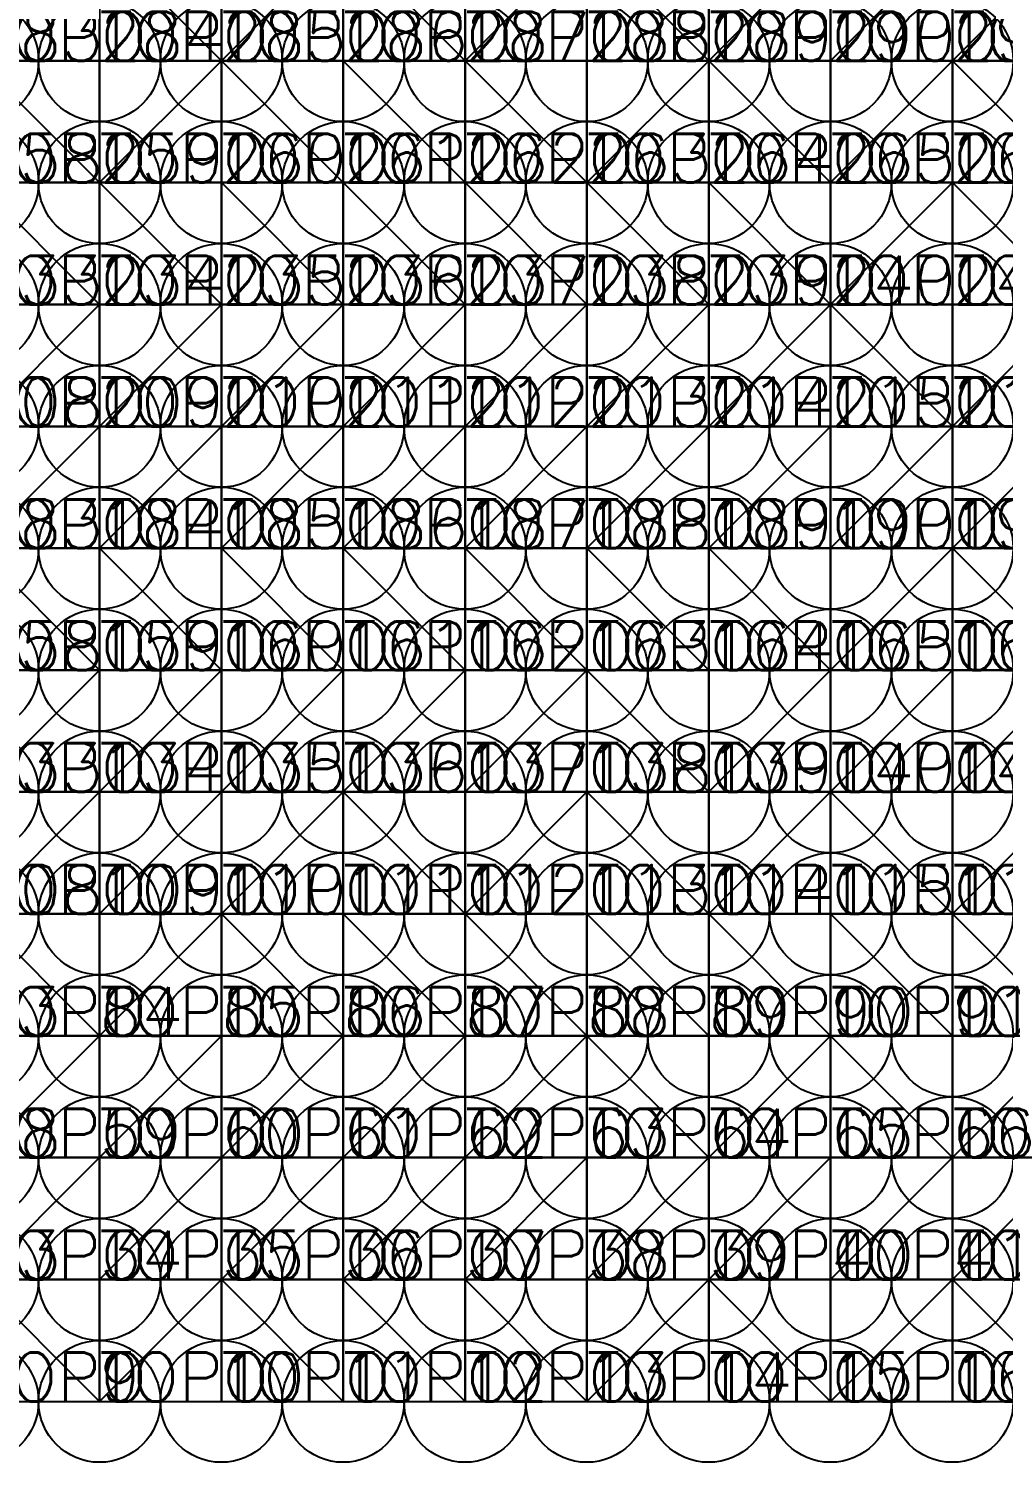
# Model space of a CAD drawing. Header units: feet. Extents: x -5 to 253, y -5 to 232.
# Drawn here: x 74.2 to 154.2, y -5 to 112.6 of the extents above; entities that cross this region are included whole.
import ezdxf

# ---------------------------------------------------------------- set-up
doc = ezdxf.new("R2010")
doc.units = ezdxf.units.FT
doc.layers.get('0').update_dxf_attribs({"linetype": 'CONTINUOUS'})
doc.layers.add('C-TOPO', color=7, linetype='Continuous')
doc.layers.add('V-NODE', color=7, linetype='Continuous')
doc.styles.get("Standard").update_dxf_attribs({"font": 'romans.shx', "height": 6.25})

# ---------------------------------------------------------------- blocks, each defined once
blk = doc.blocks.new('GOSURVEY_POINT')
blk.add_circle((0, 0), 5)
for tag, p in [('NUMBER', (7.5, 2.5)), ('DESCRIPTION', (7.5, -2.5))]:
    blk.add_attdef(tag, p, '', height=4)

msp = doc.modelspace()

# ---------------------------------------------------------------- block references
at = {"layer": 'V-NODE'}
ref = msp.add_blockref('GOSURVEY_POINT', (70, 110, 24.21), dxfattribs=at)
ref.add_attrib('NUMBER', '283', (70, 110, 24.21), dxfattribs={"layer": '0', "height": 4})
ref.add_attrib('DESCRIPTION', 'TOPO', (70, 110, 24.21), dxfattribs={"layer": '0', "height": 4})
ref = msp.add_blockref('GOSURVEY_POINT', (80, 110, 28.57), dxfattribs=at)
ref.add_attrib('NUMBER', '284', (80, 110, 28.57), dxfattribs={"layer": '0', "height": 4})
ref.add_attrib('DESCRIPTION', 'TOPO', (80, 110, 28.57), dxfattribs={"layer": '0', "height": 4})
ref = msp.add_blockref('GOSURVEY_POINT', (90, 110, 30.61), dxfattribs=at)
ref.add_attrib('NUMBER', '285', (90, 110, 30.61), dxfattribs={"layer": '0', "height": 4})
ref.add_attrib('DESCRIPTION', 'TOPO', (90, 110, 30.61), dxfattribs={"layer": '0', "height": 4})
ref = msp.add_blockref('GOSURVEY_POINT', (100, 110, 29.17), dxfattribs=at)
ref.add_attrib('NUMBER', '286', (100, 110, 29.17), dxfattribs={"layer": '0', "height": 4})
ref.add_attrib('DESCRIPTION', 'TOPO', (100, 110, 29.17), dxfattribs={"layer": '0', "height": 4})
ref = msp.add_blockref('GOSURVEY_POINT', (110, 110, 24.31), dxfattribs=at)
ref.add_attrib('NUMBER', '287', (110, 110, 24.31), dxfattribs={"layer": '0', "height": 4})
ref.add_attrib('DESCRIPTION', 'TOPO', (110, 110, 24.31), dxfattribs={"layer": '0', "height": 4})
ref = msp.add_blockref('GOSURVEY_POINT', (120, 110, 17.4), dxfattribs=at)
ref.add_attrib('NUMBER', '288', (120, 110, 17.4), dxfattribs={"layer": '0', "height": 4})
ref.add_attrib('DESCRIPTION', 'TOPO', (120, 110, 17.4), dxfattribs={"layer": '0', "height": 4})
ref = msp.add_blockref('GOSURVEY_POINT', (130, 110, 10.54), dxfattribs=at)
ref.add_attrib('NUMBER', '289', (130, 110, 10.54), dxfattribs={"layer": '0', "height": 4})
ref.add_attrib('DESCRIPTION', 'TOPO', (130, 110, 10.54), dxfattribs={"layer": '0', "height": 4})
ref = msp.add_blockref('GOSURVEY_POINT', (140, 110, 5.65), dxfattribs=at)
ref.add_attrib('NUMBER', '290', (140, 110, 5.65), dxfattribs={"layer": '0', "height": 4})
ref.add_attrib('DESCRIPTION', 'TOPO', (140, 110, 5.65), dxfattribs={"layer": '0', "height": 4})
ref = msp.add_blockref('GOSURVEY_POINT', (150, 110, 3.69), dxfattribs=at)
ref.add_attrib('NUMBER', '291', (150, 110, 3.69), dxfattribs={"layer": '0', "height": 4})
ref.add_attrib('DESCRIPTION', 'TOPO', (150, 110, 3.69), dxfattribs={"layer": '0', "height": 4})
ref = msp.add_blockref('GOSURVEY_POINT', (70, 100, 26.84), dxfattribs=at)
ref.add_attrib('NUMBER', '258', (70, 100, 26.84), dxfattribs={"layer": '0', "height": 4})
ref.add_attrib('DESCRIPTION', 'TOPO', (70, 100, 26.84), dxfattribs={"layer": '0', "height": 4})
ref = msp.add_blockref('GOSURVEY_POINT', (80, 100, 31.24), dxfattribs=at)
ref.add_attrib('NUMBER', '259', (80, 100, 31.24), dxfattribs={"layer": '0', "height": 4})
ref.add_attrib('DESCRIPTION', 'TOPO', (80, 100, 31.24), dxfattribs={"layer": '0', "height": 4})
ref = msp.add_blockref('GOSURVEY_POINT', (90, 100, 32.09), dxfattribs=at)
ref.add_attrib('NUMBER', '260', (90, 100, 32.09), dxfattribs={"layer": '0', "height": 4})
ref.add_attrib('DESCRIPTION', 'TOPO', (90, 100, 32.09), dxfattribs={"layer": '0', "height": 4})
ref = msp.add_blockref('GOSURVEY_POINT', (100, 100, 29.33), dxfattribs=at)
ref.add_attrib('NUMBER', '261', (100, 100, 29.33), dxfattribs={"layer": '0', "height": 4})
ref.add_attrib('DESCRIPTION', 'TOPO', (100, 100, 29.33), dxfattribs={"layer": '0', "height": 4})
ref = msp.add_blockref('GOSURVEY_POINT', (110, 100, 23.86), dxfattribs=at)
ref.add_attrib('NUMBER', '262', (110, 100, 23.86), dxfattribs={"layer": '0', "height": 4})
ref.add_attrib('DESCRIPTION', 'TOPO', (110, 100, 23.86), dxfattribs={"layer": '0', "height": 4})
ref = msp.add_blockref('GOSURVEY_POINT', (120, 100, 17.07), dxfattribs=at)
ref.add_attrib('NUMBER', '263', (120, 100, 17.07), dxfattribs={"layer": '0', "height": 4})
ref.add_attrib('DESCRIPTION', 'TOPO', (120, 100, 17.07), dxfattribs={"layer": '0', "height": 4})
ref = msp.add_blockref('GOSURVEY_POINT', (130, 100, 10.45), dxfattribs=at)
ref.add_attrib('NUMBER', '264', (130, 100, 10.45), dxfattribs={"layer": '0', "height": 4})
ref.add_attrib('DESCRIPTION', 'TOPO', (130, 100, 10.45), dxfattribs={"layer": '0', "height": 4})
ref = msp.add_blockref('GOSURVEY_POINT', (140, 100, 5.38), dxfattribs=at)
ref.add_attrib('NUMBER', '265', (140, 100, 5.38), dxfattribs={"layer": '0', "height": 4})
ref.add_attrib('DESCRIPTION', 'TOPO', (140, 100, 5.38), dxfattribs={"layer": '0', "height": 4})
ref = msp.add_blockref('GOSURVEY_POINT', (150, 100, 2.99), dxfattribs=at)
ref.add_attrib('NUMBER', '266', (150, 100, 2.99), dxfattribs={"layer": '0', "height": 4})
ref.add_attrib('DESCRIPTION', 'TOPO', (150, 100, 2.99), dxfattribs={"layer": '0', "height": 4})
ref = msp.add_blockref('GOSURVEY_POINT', (70, 90, 26.81), dxfattribs=at)
ref.add_attrib('NUMBER', '233', (70, 90, 26.81), dxfattribs={"layer": '0', "height": 4})
ref.add_attrib('DESCRIPTION', 'TOPO', (70, 90, 26.81), dxfattribs={"layer": '0', "height": 4})
ref = msp.add_blockref('GOSURVEY_POINT', (80, 90, 32.01), dxfattribs=at)
ref.add_attrib('NUMBER', '234', (80, 90, 32.01), dxfattribs={"layer": '0', "height": 4})
ref.add_attrib('DESCRIPTION', 'TOPO', (80, 90, 32.01), dxfattribs={"layer": '0', "height": 4})
ref = msp.add_blockref('GOSURVEY_POINT', (90, 90, 32.11), dxfattribs=at)
ref.add_attrib('NUMBER', '235', (90, 90, 32.11), dxfattribs={"layer": '0', "height": 4})
ref.add_attrib('DESCRIPTION', 'TOPO', (90, 90, 32.11), dxfattribs={"layer": '0', "height": 4})
ref = msp.add_blockref('GOSURVEY_POINT', (100, 90, 27.76), dxfattribs=at)
ref.add_attrib('NUMBER', '236', (100, 90, 27.76), dxfattribs={"layer": '0', "height": 4})
ref.add_attrib('DESCRIPTION', 'TOPO', (100, 90, 27.76), dxfattribs={"layer": '0', "height": 4})
ref = msp.add_blockref('GOSURVEY_POINT', (110, 90, 21.03), dxfattribs=at)
ref.add_attrib('NUMBER', '237', (110, 90, 21.03), dxfattribs={"layer": '0', "height": 4})
ref.add_attrib('DESCRIPTION', 'TOPO', (110, 90, 21.03), dxfattribs={"layer": '0', "height": 4})
ref = msp.add_blockref('GOSURVEY_POINT', (120, 90, 14.13), dxfattribs=at)
ref.add_attrib('NUMBER', '238', (120, 90, 14.13), dxfattribs={"layer": '0', "height": 4})
ref.add_attrib('DESCRIPTION', 'TOPO', (120, 90, 14.13), dxfattribs={"layer": '0', "height": 4})
ref = msp.add_blockref('GOSURVEY_POINT', (130, 90, 8.53), dxfattribs=at)
ref.add_attrib('NUMBER', '239', (130, 90, 8.53), dxfattribs={"layer": '0', "height": 4})
ref.add_attrib('DESCRIPTION', 'TOPO', (130, 90, 8.53), dxfattribs={"layer": '0', "height": 4})
ref = msp.add_blockref('GOSURVEY_POINT', (140, 90, 5.03), dxfattribs=at)
ref.add_attrib('NUMBER', '240', (140, 90, 5.03), dxfattribs={"layer": '0', "height": 4})
ref.add_attrib('DESCRIPTION', 'TOPO', (140, 90, 5.03), dxfattribs={"layer": '0', "height": 4})
ref = msp.add_blockref('GOSURVEY_POINT', (150, 90, 4.03), dxfattribs=at)
ref.add_attrib('NUMBER', '241', (150, 90, 4.03), dxfattribs={"layer": '0', "height": 4})
ref.add_attrib('DESCRIPTION', 'TOPO', (150, 90, 4.03), dxfattribs={"layer": '0', "height": 4})
ref = msp.add_blockref('GOSURVEY_POINT', (70, 80, 23.49), dxfattribs=at)
ref.add_attrib('NUMBER', '208', (70, 80, 23.49), dxfattribs={"layer": '0', "height": 4})
ref.add_attrib('DESCRIPTION', 'TOPO', (70, 80, 23.49), dxfattribs={"layer": '0', "height": 4})
ref = msp.add_blockref('GOSURVEY_POINT', (80, 80, 29.9), dxfattribs=at)
ref.add_attrib('NUMBER', '209', (80, 80, 29.9), dxfattribs={"layer": '0', "height": 4})
ref.add_attrib('DESCRIPTION', 'TOPO', (80, 80, 29.9), dxfattribs={"layer": '0', "height": 4})
ref = msp.add_blockref('GOSURVEY_POINT', (90, 80, 30.4), dxfattribs=at)
ref.add_attrib('NUMBER', '210', (90, 80, 30.4), dxfattribs={"layer": '0', "height": 4})
ref.add_attrib('DESCRIPTION', 'TOPO', (90, 80, 30.4), dxfattribs={"layer": '0', "height": 4})
ref = msp.add_blockref('GOSURVEY_POINT', (100, 80, 25.38), dxfattribs=at)
ref.add_attrib('NUMBER', '211', (100, 80, 25.38), dxfattribs={"layer": '0', "height": 4})
ref.add_attrib('DESCRIPTION', 'TOPO', (100, 80, 25.38), dxfattribs={"layer": '0', "height": 4})
ref = msp.add_blockref('GOSURVEY_POINT', (110, 80, 17.48), dxfattribs=at)
ref.add_attrib('NUMBER', '212', (110, 80, 17.48), dxfattribs={"layer": '0', "height": 4})
ref.add_attrib('DESCRIPTION', 'TOPO', (110, 80, 17.48), dxfattribs={"layer": '0', "height": 4})
ref = msp.add_blockref('GOSURVEY_POINT', (120, 80, 9.99), dxfattribs=at)
ref.add_attrib('NUMBER', '213', (120, 80, 9.99), dxfattribs={"layer": '0', "height": 4})
ref.add_attrib('DESCRIPTION', 'TOPO', (120, 80, 9.99), dxfattribs={"layer": '0', "height": 4})
ref = msp.add_blockref('GOSURVEY_POINT', (130, 80, 5.17), dxfattribs=at)
ref.add_attrib('NUMBER', '214', (130, 80, 5.17), dxfattribs={"layer": '0', "height": 4})
ref.add_attrib('DESCRIPTION', 'TOPO', (130, 80, 5.17), dxfattribs={"layer": '0', "height": 4})
ref = msp.add_blockref('GOSURVEY_POINT', (140, 80, 3.81), dxfattribs=at)
ref.add_attrib('NUMBER', '215', (140, 80, 3.81), dxfattribs={"layer": '0', "height": 4})
ref.add_attrib('DESCRIPTION', 'TOPO', (140, 80, 3.81), dxfattribs={"layer": '0', "height": 4})
ref = msp.add_blockref('GOSURVEY_POINT', (150, 80, 5.54), dxfattribs=at)
ref.add_attrib('NUMBER', '216', (150, 80, 5.54), dxfattribs={"layer": '0', "height": 4})
ref.add_attrib('DESCRIPTION', 'TOPO', (150, 80, 5.54), dxfattribs={"layer": '0', "height": 4})
ref = msp.add_blockref('GOSURVEY_POINT', (70, 70, 17.68), dxfattribs=at)
ref.add_attrib('NUMBER', '183', (70, 70, 17.68), dxfattribs={"layer": '0', "height": 4})
ref.add_attrib('DESCRIPTION', 'TOPO', (70, 70, 17.68), dxfattribs={"layer": '0', "height": 4})
ref = msp.add_blockref('GOSURVEY_POINT', (80, 70, 24.68), dxfattribs=at)
ref.add_attrib('NUMBER', '184', (80, 70, 24.68), dxfattribs={"layer": '0', "height": 4})
ref.add_attrib('DESCRIPTION', 'TOPO', (80, 70, 24.68), dxfattribs={"layer": '0', "height": 4})
ref = msp.add_blockref('GOSURVEY_POINT', (90, 70, 26.42), dxfattribs=at)
ref.add_attrib('NUMBER', '185', (90, 70, 26.42), dxfattribs={"layer": '0', "height": 4})
ref.add_attrib('DESCRIPTION', 'TOPO', (90, 70, 26.42), dxfattribs={"layer": '0', "height": 4})
ref = msp.add_blockref('GOSURVEY_POINT', (100, 70, 22.29), dxfattribs=at)
ref.add_attrib('NUMBER', '186', (100, 70, 22.29), dxfattribs={"layer": '0', "height": 4})
ref.add_attrib('DESCRIPTION', 'TOPO', (100, 70, 22.29), dxfattribs={"layer": '0', "height": 4})
ref = msp.add_blockref('GOSURVEY_POINT', (110, 70, 14.44), dxfattribs=at)
ref.add_attrib('NUMBER', '187', (110, 70, 14.44), dxfattribs={"layer": '0', "height": 4})
ref.add_attrib('DESCRIPTION', 'TOPO', (110, 70, 14.44), dxfattribs={"layer": '0', "height": 4})
ref = msp.add_blockref('GOSURVEY_POINT', (120, 70, 6.51), dxfattribs=at)
ref.add_attrib('NUMBER', '188', (120, 70, 6.51), dxfattribs={"layer": '0', "height": 4})
ref.add_attrib('DESCRIPTION', 'TOPO', (120, 70, 6.51), dxfattribs={"layer": '0', "height": 4})
ref = msp.add_blockref('GOSURVEY_POINT', (130, 70, 1.76), dxfattribs=at)
ref.add_attrib('NUMBER', '189', (130, 70, 1.76), dxfattribs={"layer": '0', "height": 4})
ref.add_attrib('DESCRIPTION', 'TOPO', (130, 70, 1.76), dxfattribs={"layer": '0', "height": 4})
ref = msp.add_blockref('GOSURVEY_POINT', (140, 70, 1.77), dxfattribs=at)
ref.add_attrib('NUMBER', '190', (140, 70, 1.77), dxfattribs={"layer": '0', "height": 4})
ref.add_attrib('DESCRIPTION', 'TOPO', (140, 70, 1.77), dxfattribs={"layer": '0', "height": 4})
ref = msp.add_blockref('GOSURVEY_POINT', (150, 70, 6.02), dxfattribs=at)
ref.add_attrib('NUMBER', '191', (150, 70, 6.02), dxfattribs={"layer": '0', "height": 4})
ref.add_attrib('DESCRIPTION', 'TOPO', (150, 70, 6.02), dxfattribs={"layer": '0', "height": 4})
ref = msp.add_blockref('GOSURVEY_POINT', (70, 60, 11.25), dxfattribs=at)
ref.add_attrib('NUMBER', '158', (70, 60, 11.25), dxfattribs={"layer": '0', "height": 4})
ref.add_attrib('DESCRIPTION', 'TOPO', (70, 60, 11.25), dxfattribs={"layer": '0', "height": 4})
ref = msp.add_blockref('GOSURVEY_POINT', (80, 60, 17.3), dxfattribs=at)
ref.add_attrib('NUMBER', '159', (80, 60, 17.3), dxfattribs={"layer": '0', "height": 4})
ref.add_attrib('DESCRIPTION', 'TOPO', (80, 60, 17.3), dxfattribs={"layer": '0', "height": 4})
ref = msp.add_blockref('GOSURVEY_POINT', (90, 60, 20.06), dxfattribs=at)
ref.add_attrib('NUMBER', '160', (90, 60, 20.06), dxfattribs={"layer": '0', "height": 4})
ref.add_attrib('DESCRIPTION', 'TOPO', (90, 60, 20.06), dxfattribs={"layer": '0', "height": 4})
ref = msp.add_blockref('GOSURVEY_POINT', (100, 60, 18.02), dxfattribs=at)
ref.add_attrib('NUMBER', '161', (100, 60, 18.02), dxfattribs={"layer": '0', "height": 4})
ref.add_attrib('DESCRIPTION', 'TOPO', (100, 60, 18.02), dxfattribs={"layer": '0', "height": 4})
ref = msp.add_blockref('GOSURVEY_POINT', (110, 60, 11.95), dxfattribs=at)
ref.add_attrib('NUMBER', '162', (110, 60, 11.95), dxfattribs={"layer": '0', "height": 4})
ref.add_attrib('DESCRIPTION', 'TOPO', (110, 60, 11.95), dxfattribs={"layer": '0', "height": 4})
ref = msp.add_blockref('GOSURVEY_POINT', (120, 60, 4.71), dxfattribs=at)
ref.add_attrib('NUMBER', '163', (120, 60, 4.71), dxfattribs={"layer": '0', "height": 4})
ref.add_attrib('DESCRIPTION', 'TOPO', (120, 60, 4.71), dxfattribs={"layer": '0', "height": 4})
ref = msp.add_blockref('GOSURVEY_POINT', (130, 60, -0.16), dxfattribs=at)
ref.add_attrib('NUMBER', '164', (130, 60, -0.16), dxfattribs={"layer": '0', "height": 4})
ref.add_attrib('DESCRIPTION', 'TOPO', (130, 60, -0.16), dxfattribs={"layer": '0', "height": 4})
ref = msp.add_blockref('GOSURVEY_POINT', (140, 60, -0.14), dxfattribs=at)
ref.add_attrib('NUMBER', '165', (140, 60, -0.14), dxfattribs={"layer": '0', "height": 4})
ref.add_attrib('DESCRIPTION', 'TOPO', (140, 60, -0.14), dxfattribs={"layer": '0', "height": 4})
ref = msp.add_blockref('GOSURVEY_POINT', (150, 60, 4.97), dxfattribs=at)
ref.add_attrib('NUMBER', '166', (150, 60, 4.97), dxfattribs={"layer": '0', "height": 4})
ref.add_attrib('DESCRIPTION', 'TOPO', (150, 60, 4.97), dxfattribs={"layer": '0', "height": 4})
ref = msp.add_blockref('GOSURVEY_POINT', (70, 50, 6.08), dxfattribs=at)
ref.add_attrib('NUMBER', '133', (70, 50, 6.08), dxfattribs={"layer": '0', "height": 4})
ref.add_attrib('DESCRIPTION', 'TOPO', (70, 50, 6.08), dxfattribs={"layer": '0', "height": 4})
ref = msp.add_blockref('GOSURVEY_POINT', (80, 50, 9.62), dxfattribs=at)
ref.add_attrib('NUMBER', '134', (80, 50, 9.62), dxfattribs={"layer": '0', "height": 4})
ref.add_attrib('DESCRIPTION', 'TOPO', (80, 50, 9.62), dxfattribs={"layer": '0', "height": 4})
ref = msp.add_blockref('GOSURVEY_POINT', (90, 50, 12.19), dxfattribs=at)
ref.add_attrib('NUMBER', '135', (90, 50, 12.19), dxfattribs={"layer": '0', "height": 4})
ref.add_attrib('DESCRIPTION', 'TOPO', (90, 50, 12.19), dxfattribs={"layer": '0', "height": 4})
ref = msp.add_blockref('GOSURVEY_POINT', (100, 50, 12.24), dxfattribs=at)
ref.add_attrib('NUMBER', '136', (100, 50, 12.24), dxfattribs={"layer": '0', "height": 4})
ref.add_attrib('DESCRIPTION', 'TOPO', (100, 50, 12.24), dxfattribs={"layer": '0', "height": 4})
ref = msp.add_blockref('GOSURVEY_POINT', (110, 50, 9.21), dxfattribs=at)
ref.add_attrib('NUMBER', '137', (110, 50, 9.21), dxfattribs={"layer": '0', "height": 4})
ref.add_attrib('DESCRIPTION', 'TOPO', (110, 50, 9.21), dxfattribs={"layer": '0', "height": 4})
ref = msp.add_blockref('GOSURVEY_POINT', (120, 50, 4.31), dxfattribs=at)
ref.add_attrib('NUMBER', '138', (120, 50, 4.31), dxfattribs={"layer": '0', "height": 4})
ref.add_attrib('DESCRIPTION', 'TOPO', (120, 50, 4.31), dxfattribs={"layer": '0', "height": 4})
ref = msp.add_blockref('GOSURVEY_POINT', (130, 50, 0.12), dxfattribs=at)
ref.add_attrib('NUMBER', '139', (130, 50, 0.12), dxfattribs={"layer": '0', "height": 4})
ref.add_attrib('DESCRIPTION', 'TOPO', (130, 50, 0.12), dxfattribs={"layer": '0', "height": 4})
ref = msp.add_blockref('GOSURVEY_POINT', (140, 50, -0.61), dxfattribs=at)
ref.add_attrib('NUMBER', '140', (140, 50, -0.61), dxfattribs={"layer": '0', "height": 4})
ref.add_attrib('DESCRIPTION', 'TOPO', (140, 50, -0.61), dxfattribs={"layer": '0', "height": 4})
ref = msp.add_blockref('GOSURVEY_POINT', (150, 50, 3.32), dxfattribs=at)
ref.add_attrib('NUMBER', '141', (150, 50, 3.32), dxfattribs={"layer": '0', "height": 4})
ref.add_attrib('DESCRIPTION', 'TOPO', (150, 50, 3.32), dxfattribs={"layer": '0', "height": 4})
ref = msp.add_blockref('GOSURVEY_POINT', (70, 40, 3.04), dxfattribs=at)
ref.add_attrib('NUMBER', '108', (70, 40, 3.04), dxfattribs={"layer": '0', "height": 4})
ref.add_attrib('DESCRIPTION', 'TOPO', (70, 40, 3.04), dxfattribs={"layer": '0', "height": 4})
ref = msp.add_blockref('GOSURVEY_POINT', (80, 40, 3.47), dxfattribs=at)
ref.add_attrib('NUMBER', '109', (80, 40, 3.47), dxfattribs={"layer": '0', "height": 4})
ref.add_attrib('DESCRIPTION', 'TOPO', (80, 40, 3.47), dxfattribs={"layer": '0', "height": 4})
ref = msp.add_blockref('GOSURVEY_POINT', (90, 40, 4.5), dxfattribs=at)
ref.add_attrib('NUMBER', '110', (90, 40, 4.5), dxfattribs={"layer": '0', "height": 4})
ref.add_attrib('DESCRIPTION', 'TOPO', (90, 40, 4.5), dxfattribs={"layer": '0', "height": 4})
ref = msp.add_blockref('GOSURVEY_POINT', (100, 40, 5.53), dxfattribs=at)
ref.add_attrib('NUMBER', '111', (100, 40, 5.53), dxfattribs={"layer": '0', "height": 4})
ref.add_attrib('DESCRIPTION', 'TOPO', (100, 40, 5.53), dxfattribs={"layer": '0', "height": 4})
ref = msp.add_blockref('GOSURVEY_POINT', (110, 40, 5.54), dxfattribs=at)
ref.add_attrib('NUMBER', '112', (110, 40, 5.54), dxfattribs={"layer": '0', "height": 4})
ref.add_attrib('DESCRIPTION', 'TOPO', (110, 40, 5.54), dxfattribs={"layer": '0', "height": 4})
ref = msp.add_blockref('GOSURVEY_POINT', (120, 40, 4.1), dxfattribs=at)
ref.add_attrib('NUMBER', '113', (120, 40, 4.1), dxfattribs={"layer": '0', "height": 4})
ref.add_attrib('DESCRIPTION', 'TOPO', (120, 40, 4.1), dxfattribs={"layer": '0', "height": 4})
ref = msp.add_blockref('GOSURVEY_POINT', (130, 40, 1.98), dxfattribs=at)
ref.add_attrib('NUMBER', '114', (130, 40, 1.98), dxfattribs={"layer": '0', "height": 4})
ref.add_attrib('DESCRIPTION', 'TOPO', (130, 40, 1.98), dxfattribs={"layer": '0', "height": 4})
ref = msp.add_blockref('GOSURVEY_POINT', (140, 40, 0.98), dxfattribs=at)
ref.add_attrib('NUMBER', '115', (140, 40, 0.98), dxfattribs={"layer": '0', "height": 4})
ref.add_attrib('DESCRIPTION', 'TOPO', (140, 40, 0.98), dxfattribs={"layer": '0', "height": 4})
ref = msp.add_blockref('GOSURVEY_POINT', (150, 40, 2.73), dxfattribs=at)
ref.add_attrib('NUMBER', '116', (150, 40, 2.73), dxfattribs={"layer": '0', "height": 4})
ref.add_attrib('DESCRIPTION', 'TOPO', (150, 40, 2.73), dxfattribs={"layer": '0', "height": 4})
ref = msp.add_blockref('GOSURVEY_POINT', (70, 30, 1.58), dxfattribs=at)
ref.add_attrib('NUMBER', '83', (70, 30, 1.58), dxfattribs={"layer": '0', "height": 4})
ref.add_attrib('DESCRIPTION', 'TOPO', (70, 30, 1.58), dxfattribs={"layer": '0', "height": 4})
ref = msp.add_blockref('GOSURVEY_POINT', (80, 30, -0.31), dxfattribs=at)
ref.add_attrib('NUMBER', '84', (80, 30, -0.31), dxfattribs={"layer": '0', "height": 4})
ref.add_attrib('DESCRIPTION', 'TOPO', (80, 30, -0.31), dxfattribs={"layer": '0', "height": 4})
ref = msp.add_blockref('GOSURVEY_POINT', (90, 30, -1.3), dxfattribs=at)
ref.add_attrib('NUMBER', '85', (90, 30, -1.3), dxfattribs={"layer": '0', "height": 4})
ref.add_attrib('DESCRIPTION', 'TOPO', (90, 30, -1.3), dxfattribs={"layer": '0', "height": 4})
ref = msp.add_blockref('GOSURVEY_POINT', (100, 30, -0.66), dxfattribs=at)
ref.add_attrib('NUMBER', '86', (100, 30, -0.66), dxfattribs={"layer": '0', "height": 4})
ref.add_attrib('DESCRIPTION', 'TOPO', (100, 30, -0.66), dxfattribs={"layer": '0', "height": 4})
ref = msp.add_blockref('GOSURVEY_POINT', (110, 30, 1.18), dxfattribs=at)
ref.add_attrib('NUMBER', '87', (110, 30, 1.18), dxfattribs={"layer": '0', "height": 4})
ref.add_attrib('DESCRIPTION', 'TOPO', (110, 30, 1.18), dxfattribs={"layer": '0', "height": 4})
ref = msp.add_blockref('GOSURVEY_POINT', (120, 30, 3.04), dxfattribs=at)
ref.add_attrib('NUMBER', '88', (120, 30, 3.04), dxfattribs={"layer": '0', "height": 4})
ref.add_attrib('DESCRIPTION', 'TOPO', (120, 30, 3.04), dxfattribs={"layer": '0', "height": 4})
ref = msp.add_blockref('GOSURVEY_POINT', (130, 30, 3.95), dxfattribs=at)
ref.add_attrib('NUMBER', '89', (130, 30, 3.95), dxfattribs={"layer": '0', "height": 4})
ref.add_attrib('DESCRIPTION', 'TOPO', (130, 30, 3.95), dxfattribs={"layer": '0', "height": 4})
ref = msp.add_blockref('GOSURVEY_POINT', (140, 30, 3.98), dxfattribs=at)
ref.add_attrib('NUMBER', '90', (140, 30, 3.98), dxfattribs={"layer": '0', "height": 4})
ref.add_attrib('DESCRIPTION', 'TOPO', (140, 30, 3.98), dxfattribs={"layer": '0', "height": 4})
ref = msp.add_blockref('GOSURVEY_POINT', (150, 30, 4.11), dxfattribs=at)
ref.add_attrib('NUMBER', '91', (150, 30, 4.11), dxfattribs={"layer": '0', "height": 4})
ref.add_attrib('DESCRIPTION', 'TOPO', (150, 30, 4.11), dxfattribs={"layer": '0', "height": 4})
ref = msp.add_blockref('GOSURVEY_POINT', (70, 20, 0.46), dxfattribs=at)
ref.add_attrib('NUMBER', '58', (70, 20, 0.46), dxfattribs={"layer": '0', "height": 4})
ref.add_attrib('DESCRIPTION', 'TOPO', (70, 20, 0.46), dxfattribs={"layer": '0', "height": 4})
ref = msp.add_blockref('GOSURVEY_POINT', (80, 20, -2.16), dxfattribs=at)
ref.add_attrib('NUMBER', '59', (80, 20, -2.16), dxfattribs={"layer": '0', "height": 4})
ref.add_attrib('DESCRIPTION', 'TOPO', (80, 20, -2.16), dxfattribs={"layer": '0', "height": 4})
ref = msp.add_blockref('GOSURVEY_POINT', (90, 20, -4.38), dxfattribs=at)
ref.add_attrib('NUMBER', '60', (90, 20, -4.38), dxfattribs={"layer": '0', "height": 4})
ref.add_attrib('DESCRIPTION', 'TOPO', (90, 20, -4.38), dxfattribs={"layer": '0', "height": 4})
ref = msp.add_blockref('GOSURVEY_POINT', (100, 20, -4.75), dxfattribs=at)
ref.add_attrib('NUMBER', '61', (100, 20, -4.75), dxfattribs={"layer": '0', "height": 4})
ref.add_attrib('DESCRIPTION', 'TOPO', (100, 20, -4.75), dxfattribs={"layer": '0', "height": 4})
ref = msp.add_blockref('GOSURVEY_POINT', (110, 20, -2.67), dxfattribs=at)
ref.add_attrib('NUMBER', '62', (110, 20, -2.67), dxfattribs={"layer": '0', "height": 4})
ref.add_attrib('DESCRIPTION', 'TOPO', (110, 20, -2.67), dxfattribs={"layer": '0', "height": 4})
ref = msp.add_blockref('GOSURVEY_POINT', (120, 20, 1.05), dxfattribs=at)
ref.add_attrib('NUMBER', '63', (120, 20, 1.05), dxfattribs={"layer": '0', "height": 4})
ref.add_attrib('DESCRIPTION', 'TOPO', (120, 20, 1.05), dxfattribs={"layer": '0', "height": 4})
ref = msp.add_blockref('GOSURVEY_POINT', (130, 20, 4.7), dxfattribs=at)
ref.add_attrib('NUMBER', '64', (130, 20, 4.7), dxfattribs={"layer": '0', "height": 4})
ref.add_attrib('DESCRIPTION', 'TOPO', (130, 20, 4.7), dxfattribs={"layer": '0', "height": 4})
ref = msp.add_blockref('GOSURVEY_POINT', (140, 20, 6.76), dxfattribs=at)
ref.add_attrib('NUMBER', '65', (140, 20, 6.76), dxfattribs={"layer": '0', "height": 4})
ref.add_attrib('DESCRIPTION', 'TOPO', (140, 20, 6.76), dxfattribs={"layer": '0', "height": 4})
ref = msp.add_blockref('GOSURVEY_POINT', (150, 20, 6.79), dxfattribs=at)
ref.add_attrib('NUMBER', '66', (150, 20, 6.79), dxfattribs={"layer": '0', "height": 4})
ref.add_attrib('DESCRIPTION', 'TOPO', (150, 20, 6.79), dxfattribs={"layer": '0', "height": 4})
ref = msp.add_blockref('GOSURVEY_POINT', (70, 10, -1.24), dxfattribs=at)
ref.add_attrib('NUMBER', '33', (70, 10, -1.24), dxfattribs={"layer": '0', "height": 4})
ref.add_attrib('DESCRIPTION', 'TOPO', (70, 10, -1.24), dxfattribs={"layer": '0', "height": 4})
ref = msp.add_blockref('GOSURVEY_POINT', (80, 10, -3.21), dxfattribs=at)
ref.add_attrib('NUMBER', '34', (80, 10, -3.21), dxfattribs={"layer": '0', "height": 4})
ref.add_attrib('DESCRIPTION', 'TOPO', (80, 10, -3.21), dxfattribs={"layer": '0', "height": 4})
ref = msp.add_blockref('GOSURVEY_POINT', (90, 10, -5.2), dxfattribs=at)
ref.add_attrib('NUMBER', '35', (90, 10, -5.2), dxfattribs={"layer": '0', "height": 4})
ref.add_attrib('DESCRIPTION', 'TOPO', (90, 10, -5.2), dxfattribs={"layer": '0', "height": 4})
ref = msp.add_blockref('GOSURVEY_POINT', (100, 10, -6.06), dxfattribs=at)
ref.add_attrib('NUMBER', '36', (100, 10, -6.06), dxfattribs={"layer": '0', "height": 4})
ref.add_attrib('DESCRIPTION', 'TOPO', (100, 10, -6.06), dxfattribs={"layer": '0', "height": 4})
ref = msp.add_blockref('GOSURVEY_POINT', (110, 10, -4.66), dxfattribs=at)
ref.add_attrib('NUMBER', '37', (110, 10, -4.66), dxfattribs={"layer": '0', "height": 4})
ref.add_attrib('DESCRIPTION', 'TOPO', (110, 10, -4.66), dxfattribs={"layer": '0', "height": 4})
ref = msp.add_blockref('GOSURVEY_POINT', (120, 10, -0.9), dxfattribs=at)
ref.add_attrib('NUMBER', '38', (120, 10, -0.9), dxfattribs={"layer": '0', "height": 4})
ref.add_attrib('DESCRIPTION', 'TOPO', (120, 10, -0.9), dxfattribs={"layer": '0', "height": 4})
ref = msp.add_blockref('GOSURVEY_POINT', (130, 10, 3.94), dxfattribs=at)
ref.add_attrib('NUMBER', '39', (130, 10, 3.94), dxfattribs={"layer": '0', "height": 4})
ref.add_attrib('DESCRIPTION', 'TOPO', (130, 10, 3.94), dxfattribs={"layer": '0', "height": 4})
ref = msp.add_blockref('GOSURVEY_POINT', (140, 10, 7.8), dxfattribs=at)
ref.add_attrib('NUMBER', '40', (140, 10, 7.8), dxfattribs={"layer": '0', "height": 4})
ref.add_attrib('DESCRIPTION', 'TOPO', (140, 10, 7.8), dxfattribs={"layer": '0', "height": 4})
ref = msp.add_blockref('GOSURVEY_POINT', (150, 10, 8.98), dxfattribs=at)
ref.add_attrib('NUMBER', '41', (150, 10, 8.98), dxfattribs={"layer": '0', "height": 4})
ref.add_attrib('DESCRIPTION', 'TOPO', (150, 10, 8.98), dxfattribs={"layer": '0', "height": 4})
ref = msp.add_blockref('GOSURVEY_POINT', (70, 0, -3.32), dxfattribs=at)
ref.add_attrib('NUMBER', '8', (70, 0, -3.32), dxfattribs={"layer": '0', "height": 4})
ref.add_attrib('DESCRIPTION', 'TOPO', (70, 0, -3.32), dxfattribs={"layer": '0', "height": 4})
ref = msp.add_blockref('GOSURVEY_POINT', (80, 0, -4.3), dxfattribs=at)
ref.add_attrib('NUMBER', '9', (80, 0, -4.3), dxfattribs={"layer": '0', "height": 4})
ref.add_attrib('DESCRIPTION', 'TOPO', (80, 0, -4.3), dxfattribs={"layer": '0', "height": 4})
ref = msp.add_blockref('GOSURVEY_POINT', (90, 0, -4.93), dxfattribs=at)
ref.add_attrib('NUMBER', '10', (90, 0, -4.93), dxfattribs={"layer": '0', "height": 4})
ref.add_attrib('DESCRIPTION', 'TOPO', (90, 0, -4.93), dxfattribs={"layer": '0', "height": 4})
ref = msp.add_blockref('GOSURVEY_POINT', (100, 0, -5.16), dxfattribs=at)
ref.add_attrib('NUMBER', '11', (100, 0, -5.16), dxfattribs={"layer": '0', "height": 4})
ref.add_attrib('DESCRIPTION', 'TOPO', (100, 0, -5.16), dxfattribs={"layer": '0', "height": 4})
ref = msp.add_blockref('GOSURVEY_POINT', (110, 0, -4.28), dxfattribs=at)
ref.add_attrib('NUMBER', '12', (110, 0, -4.28), dxfattribs={"layer": '0', "height": 4})
ref.add_attrib('DESCRIPTION', 'TOPO', (110, 0, -4.28), dxfattribs={"layer": '0', "height": 4})
ref = msp.add_blockref('GOSURVEY_POINT', (120, 0, -1.67), dxfattribs=at)
ref.add_attrib('NUMBER', '13', (120, 0, -1.67), dxfattribs={"layer": '0', "height": 4})
ref.add_attrib('DESCRIPTION', 'TOPO', (120, 0, -1.67), dxfattribs={"layer": '0', "height": 4})
ref = msp.add_blockref('GOSURVEY_POINT', (130, 0, 2.46), dxfattribs=at)
ref.add_attrib('NUMBER', '14', (130, 0, 2.46), dxfattribs={"layer": '0', "height": 4})
ref.add_attrib('DESCRIPTION', 'TOPO', (130, 0, 2.46), dxfattribs={"layer": '0', "height": 4})
ref = msp.add_blockref('GOSURVEY_POINT', (140, 0, 6.69), dxfattribs=at)
ref.add_attrib('NUMBER', '15', (140, 0, 6.69), dxfattribs={"layer": '0', "height": 4})
ref.add_attrib('DESCRIPTION', 'TOPO', (140, 0, 6.69), dxfattribs={"layer": '0', "height": 4})
ref = msp.add_blockref('GOSURVEY_POINT', (150, 0, 9.07), dxfattribs=at)
ref.add_attrib('NUMBER', '16', (150, 0, 9.07), dxfattribs={"layer": '0', "height": 4})
ref.add_attrib('DESCRIPTION', 'TOPO', (150, 0, 9.07), dxfattribs={"layer": '0', "height": 4})

# ---------------------------------------------------------------- meshes
at = {"layer": 'C-TOPO'}
mesh = msp.add_polyface(dxfattribs=at)
corners = [(100, 120, 26.3), (110, 110, 24.31), (110, 120, 21.49), (70, 110, 24.21), (80, 110, 28.57), (80, 120, 24.93), (90, 110, 30.61), (90, 120, 27.5), (80, 130, 20.74), (80, 100, 31.24), (90, 90, 32.11), (90, 100, 32.09), (60, 110, 19.04), (70, 100, 26.84), (60, 100, 19.92), (70, 90, 26.81), (100, 110, 29.17), (110, 100, 23.86), (90, 130, 22.51), (80, 90, 32.01), (100, 100, 29.33), (110, 90, 21.03), (100, 90, 27.76), (120, 100, 17.07), (120, 90, 14.13), (120, 110, 17.4), (120, 120, 15.04), (70, 120, 20.38), (60, 120, 16.13), (70, 130, 16.66), (60, 130, 12.82), (70, 140, 13.51), (60, 140, 10.33), (110, 130, 16.07), (90, 140, 16.07), (100, 130, 20.64), (80, 140, 16.03), (110, 140, 10.06), (120, 130, 11.3), (100, 140, 13.51), (120, 140, 7.95), (100, 150, 7.18), (120, 150, 6.03)]
mesh.append_faces([[corners[k] for k in face] for face in [(0, 1, 2), (3, 4, 5), (5, 6, 7), (5, 7, 8), (9, 10, 11), (12, 13, 3), (14, 15, 13), (3, 13, 9), (14, 13, 12), (16, 17, 1), (7, 0, 18), (13, 19, 9), (9, 11, 6), (20, 21, 17), (11, 22, 20), (6, 11, 20), (3, 9, 4), (9, 6, 4), (1, 17, 23), (6, 20, 16), (20, 17, 16), (17, 24, 23), (1, 23, 25), (6, 16, 0), (1, 25, 26), (16, 1, 0), (1, 26, 2), (4, 6, 5), (6, 0, 7), (12, 3, 27), (3, 5, 27), (12, 27, 28), (28, 27, 29), (27, 5, 29), (28, 29, 30), (30, 29, 31), (8, 7, 18), (29, 5, 8), (31, 29, 8), (30, 31, 32), (0, 2, 33), (8, 18, 34), (18, 0, 35), (2, 26, 33), (0, 33, 35), (31, 8, 36), (8, 34, 36), (35, 33, 37), (33, 26, 38), (34, 18, 35), (34, 35, 39), (35, 37, 39), (37, 33, 38), (37, 38, 40), (34, 39, 41), (37, 40, 42), (39, 37, 41)]])
mesh = msp.add_polyface(dxfattribs=at)
corners = [(120, 100, 17.07), (130, 90, 8.53), (130, 100, 10.45), (120, 120, 15.04), (130, 110, 10.54), (130, 120, 9.54), (160, 120, 6.53), (170, 110, 5.52), (170, 120, 5.88), (140, 90, 5.03), (140, 100, 5.38), (150, 100, 2.99), (120, 110, 17.4), (150, 110, 3.69), (160, 90, 5.48), (160, 100, 3.53), (170, 100, 5.9), (140, 110, 5.65), (180, 90, 11.27), (180, 100, 8.1), (160, 110, 4.22), (180, 110, 5.62), (180, 120, 3.14), (150, 120, 6.12), (140, 120, 6.6), (150, 140, 10.06), (160, 140, 8.12), (160, 150, 5.59), (140, 130, 8.22), (150, 130, 8.87), (120, 140, 7.95), (130, 130, 8.55), (130, 140, 8.11), (120, 130, 11.3), (140, 140, 9.52), (170, 130, 5.44), (160, 130, 8.37), (170, 140, 3.7), (180, 130, 0.51), (180, 140, -1.58), (140, 150, 9.13), (180, 150, -2.2)]
mesh.append_faces([[corners[k] for k in face] for face in [(0, 1, 2), (3, 4, 5), (6, 7, 8), (0, 2, 4), (2, 9, 10), (9, 11, 10), (0, 4, 12), (10, 11, 13), (11, 14, 15), (4, 2, 10), (14, 16, 15), (4, 10, 17), (10, 13, 17), (15, 16, 7), (16, 18, 19), (13, 11, 15), (13, 15, 20), (15, 7, 20), (7, 16, 19), (13, 20, 6), (7, 19, 21), (7, 21, 22), (20, 7, 6), (7, 22, 8), (17, 13, 23), (13, 6, 23), (4, 17, 24), (17, 23, 24), (12, 4, 3), (4, 24, 5), (25, 26, 27), (28, 23, 29), (30, 31, 32), (32, 31, 28), (3, 5, 31), (5, 24, 31), (3, 31, 33), (33, 31, 30), (34, 29, 25), (6, 8, 35), (23, 6, 29), (32, 28, 34), (24, 23, 28), (31, 24, 28), (28, 29, 34), (29, 6, 36), (8, 22, 35), (6, 35, 36), (36, 35, 37), (25, 29, 36), (35, 22, 38), (37, 35, 38), (25, 36, 26), (36, 37, 26), (37, 38, 39), (32, 34, 40), (37, 39, 41)]])
mesh = msp.add_polyface(dxfattribs=at)
corners = [(60, 90, 17.88), (70, 80, 23.49), (70, 90, 26.81), (100, 50, 12.24), (110, 60, 11.95), (100, 60, 18.01), (90, 50, 12.19), (90, 60, 20.06), (110, 50, 9.22), (120, 60, 4.71), (80, 50, 9.62), (120, 50, 4.31), (80, 60, 17.3), (60, 50, 3.02), (70, 40, 3.04), (70, 50, 6.09), (90, 40, 4.5), (70, 60, 11.25), (60, 60, 4.64), (70, 70, 17.68), (60, 70, 8.4), (80, 70, 24.68), (90, 70, 26.42), (100, 70, 22.29), (110, 70, 14.44), (120, 70, 6.51), (120, 80, 9.99), (110, 80, 17.49), (120, 90, 14.13), (110, 90, 21.03), (100, 80, 25.38), (100, 90, 27.76), (90, 80, 30.4), (90, 90, 32.11), (80, 80, 29.9), (80, 90, 32.01), (60, 80, 13.45), (70, 100, 26.84), (60, 100, 19.92), (110, 100, 23.86), (100, 100, 29.33), (90, 100, 32.09), (80, 100, 31.24)]
mesh.append_faces([[corners[k] for k in face] for face in [(0, 1, 2), (3, 4, 5), (6, 5, 7), (8, 9, 4), (10, 6, 7), (11, 9, 8), (3, 8, 4), (10, 7, 12), (13, 14, 15), (3, 5, 6), (16, 3, 6), (15, 12, 17), (13, 17, 18), (14, 10, 15), (10, 12, 15), (13, 15, 17), (17, 12, 19), (18, 17, 19), (18, 19, 20), (12, 7, 21), (19, 12, 21), (7, 5, 22), (21, 7, 22), (5, 4, 23), (22, 5, 23), (4, 9, 24), (23, 4, 24), (24, 9, 25), (24, 25, 26), (27, 28, 29), (23, 27, 30), (30, 27, 29), (30, 29, 31), (32, 31, 33), (22, 23, 30), (26, 28, 27), (23, 24, 27), (24, 26, 27), (21, 32, 34), (34, 32, 33), (34, 33, 35), (36, 19, 1), (19, 21, 34), (30, 31, 32), (21, 22, 32), (22, 30, 32), (1, 35, 2), (20, 19, 36), (19, 34, 1), (34, 35, 1), (36, 1, 0), (2, 35, 37), (0, 2, 38), (29, 28, 39), (31, 29, 40), (33, 31, 41), (35, 33, 42)]])
mesh = msp.add_polyface(dxfattribs=at)
corners = [(160, 50, 10.36), (170, 50, 16.72), (170, 60, 18.89), (120, 80, 9.99), (130, 80, 5.18), (130, 90, 8.53), (140, 80, 3.82), (150, 80, 5.54), (140, 90, 5.03), (150, 90, 4.03), (120, 60, 4.71), (130, 50, 0.12), (130, 60, -0.16), (160, 90, 5.48), (170, 80, 12.89), (170, 90, 8.43), (160, 60, 12.66), (180, 50, 18.93), (180, 60, 20.68), (150, 50, 3.32), (150, 60, 4.97), (140, 60, -0.14), (140, 50, -0.61), (120, 50, 4.31), (130, 40, 1.98), (150, 40, 2.73), (170, 70, 17.23), (180, 70, 19.03), (180, 80, 15.27), (150, 70, 6.02), (120, 70, 6.51), (130, 70, 1.76), (140, 70, 1.77), (160, 70, 12.21), (160, 80, 9.15), (180, 90, 11.27), (120, 90, 14.13), (170, 100, 5.9), (150, 100, 2.99), (130, 100, 10.45), (120, 100, 17.07)]
mesh.append_faces([[corners[k] for k in face] for face in [(0, 1, 2), (3, 4, 5), (6, 7, 8), (8, 7, 9), (10, 11, 12), (13, 14, 15), (0, 2, 16), (17, 18, 1), (1, 18, 2), (19, 16, 20), (11, 21, 12), (22, 20, 21), (23, 24, 11), (25, 0, 19), (0, 16, 19), (22, 19, 20), (24, 22, 11), (22, 21, 11), (23, 11, 10), (26, 27, 28), (2, 18, 26), (20, 16, 29), (10, 12, 30), (12, 21, 31), (30, 12, 31), (21, 20, 29), (31, 21, 32), (21, 29, 32), (16, 2, 26), (29, 16, 33), (16, 26, 33), (26, 18, 27), (34, 26, 14), (14, 35, 15), (31, 32, 6), (32, 29, 7), (32, 7, 6), (29, 33, 34), (33, 26, 34), (26, 28, 14), (28, 35, 14), (34, 14, 13), (29, 34, 7), (34, 13, 7), (30, 31, 4), (7, 13, 9), (3, 5, 36), (30, 4, 3), (31, 6, 4), (6, 8, 4), (4, 8, 5), (13, 15, 37), (8, 9, 38), (5, 8, 39), (36, 5, 40), (9, 13, 38), (15, 35, 37)]])
mesh = msp.add_polyface(dxfattribs=at)
corners = [(60, 0, -1.5), (70, 0, -3.32), (70, 10, -1.24), (80, 0, -4.3), (90, 0, -4.93), (90, 10, -5.2), (80, 40, 3.47), (90, 50, 12.19), (80, 50, 9.62), (60, 10, 0.29), (100, 0, -5.16), (80, 10, -3.21), (100, 10, -6.06), (110, 0, -4.28), (110, 10, -4.66), (120, 0, -1.67), (100, 20, -4.75), (110, 20, -2.67), (110, 30, 1.18), (120, 10, -0.9), (120, 20, 1.05), (100, 30, -0.66), (120, 30, 3.04), (90, 20, -4.38), (90, 30, -1.3), (80, 20, -2.16), (80, 30, -0.31), (60, 20, 2.15), (70, 20, 0.46), (70, 30, 1.58), (60, 30, 3.04), (90, 40, 4.5), (60, 40, 2.96), (70, 40, 3.04), (100, 40, 5.53), (110, 40, 5.55), (120, 40, 4.1), (100, 50, 12.24), (110, 50, 9.22), (120, 50, 4.31), (60, 50, 3.02)]
mesh.append_faces([[corners[k] for k in face] for face in [(0, 1, 2), (2, 1, 3), (3, 4, 5), (6, 7, 8), (0, 2, 9), (5, 4, 10), (2, 3, 11), (3, 5, 11), (12, 13, 14), (5, 10, 12), (10, 13, 12), (14, 13, 15), (16, 17, 18), (14, 15, 19), (14, 19, 20), (5, 12, 16), (12, 14, 17), (16, 18, 21), (12, 17, 16), (14, 20, 17), (20, 22, 17), (23, 21, 24), (17, 22, 18), (11, 23, 25), (25, 23, 24), (25, 24, 26), (27, 2, 28), (2, 11, 25), (16, 21, 23), (11, 5, 23), (5, 16, 23), (28, 26, 29), (27, 29, 30), (9, 2, 27), (2, 25, 28), (25, 26, 28), (27, 28, 29), (24, 21, 31), (30, 29, 32), (29, 26, 33), (32, 29, 33), (26, 24, 31), (33, 26, 6), (26, 31, 6), (21, 18, 34), (31, 21, 34), (18, 22, 35), (34, 18, 35), (35, 22, 36), (37, 35, 38), (35, 36, 39), (31, 34, 37), (34, 35, 37), (35, 39, 38), (33, 6, 8), (6, 31, 7), (32, 33, 40)]])
mesh = msp.add_polyface(dxfattribs=at)
corners = [(160, 30, 5.15), (170, 20, 3.76), (170, 30, 6.79), (140, 30, 3.98), (150, 20, 6.79), (150, 30, 4.11), (120, 30, 3.04), (130, 20, 4.7), (130, 30, 3.95), (130, 10, 3.94), (130, 0, 2.46), (140, 0, 6.69), (120, 0, -1.67), (120, 10, -0.9), (150, 10, 8.98), (150, 0, 9.07), (160, 0, 8.23), (120, 20, 1.05), (140, 20, 6.76), (140, 10, 7.8), (160, 20, 5.45), (160, 10, 7.13), (170, 0, 4.32), (170, 10, 3.32), (180, 0, -0.96), (180, 10, -0.67), (180, 20, 2.33), (180, 30, 7.77), (170, 40, 11.85), (120, 40, 4.1), (130, 40, 1.98), (140, 40, 0.98), (150, 40, 2.73), (160, 40, 7.11), (180, 40, 14.05), (160, 50, 10.36), (170, 50, 16.72), (180, 50, 18.93), (140, 50, -0.61), (150, 50, 3.32), (120, 50, 4.31)]
mesh.append_faces([[corners[k] for k in face] for face in [(0, 1, 2), (3, 4, 5), (6, 7, 8), (9, 10, 11), (12, 10, 9), (12, 9, 13), (14, 15, 16), (17, 7, 6), (18, 4, 3), (11, 15, 14), (9, 11, 19), (11, 14, 19), (20, 1, 0), (14, 16, 21), (16, 22, 21), (21, 22, 23), (23, 22, 24), (23, 24, 25), (9, 19, 18), (14, 21, 20), (21, 23, 1), (21, 1, 20), (23, 25, 26), (23, 26, 1), (26, 27, 1), (19, 14, 4), (1, 27, 2), (19, 4, 18), (14, 20, 4), (20, 0, 4), (13, 9, 7), (4, 0, 5), (13, 7, 17), (9, 18, 7), (18, 3, 7), (7, 3, 8), (2, 27, 28), (6, 8, 29), (8, 3, 30), (29, 8, 30), (3, 5, 31), (30, 3, 31), (5, 0, 32), (31, 5, 32), (0, 2, 28), (32, 0, 33), (0, 28, 33), (28, 27, 34), (32, 33, 35), (33, 28, 36), (28, 34, 37), (33, 36, 35), (28, 37, 36), (38, 32, 39), (30, 31, 38), (31, 32, 38), (29, 30, 40)]])

doc.saveas('drawing.dxf')
